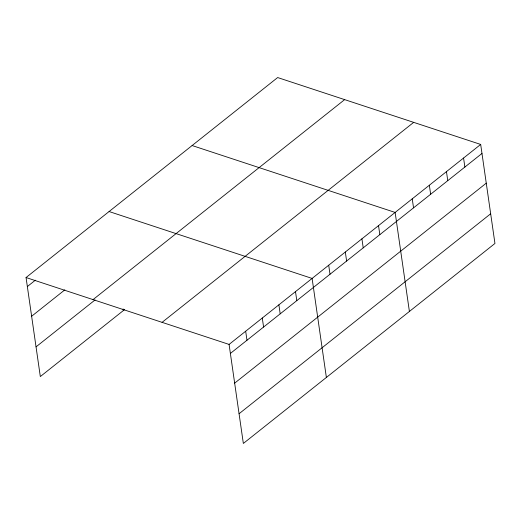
<?xml version="1.0" encoding="UTF-8"?>
<svg xmlns="http://www.w3.org/2000/svg" width="521" height="521" viewBox="0 0 521 521"><rect width="100%" height="100%" fill="white"/><g stroke="black" fill="none" stroke-linecap="round" stroke-linejoin="round"><path stroke-width="0.78" d="M124.578 309.591L40.319 376.566L26.05 277.537L277.654 77.551L480.681 144.434L494.95 243.463L243.346 443.449L229.077 344.42L480.681 144.434M27.352 286.557L35.343 280.2M31.631 316.26L64.845 289.858M93.051 299.608L344.655 99.622M36.04 346.862L95.082 299.933M162.077 322.349L413.681 122.363M230.373 353.446L481.977 153.461M234.652 383.143L486.262 183.164M239.067 413.746L490.671 213.766M192.112 145.541L395.133 212.431L409.402 311.46M109.078 211.539L312.105 278.429L326.374 377.458M26.05 277.537L229.077 344.42M463.573 158.039L464.869 167.059M446.464 171.637L447.76 180.657M429.35 185.235L430.652 194.255M412.241 198.833L413.544 207.853M378.526 225.632L379.829 234.652M361.919 238.833L363.222 247.853M345.319 252.027L346.615 261.054M328.712 265.228L330.008 274.248M295.498 291.623L296.801 300.65M278.891 304.824L280.194 313.844M262.284 318.025L263.587 327.045M245.678 331.226L246.98 340.246M123.119 308.96L123.347 310.568"/></g></svg>
